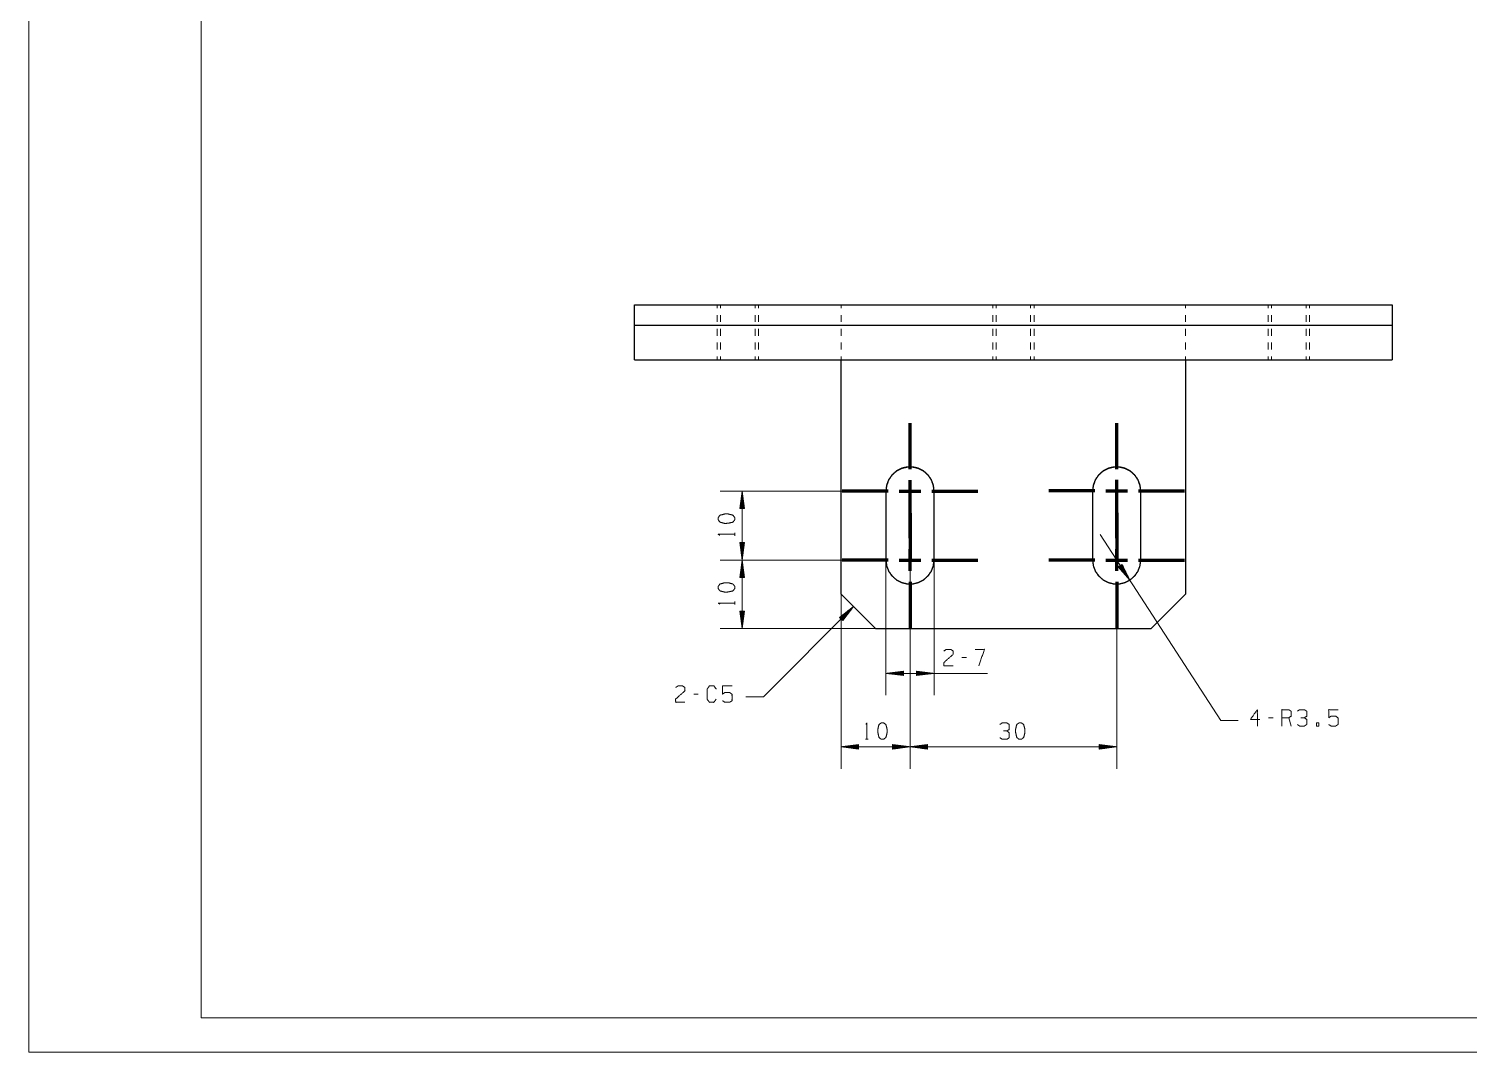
# Model space of a CAD drawing. Header units: millimetres. Extents: x 0 to 420, y 0 to 297.
# Drawn here: x 0 to 209.1, y 0 to 148.5 of the extents above; entities that cross this region are included whole.
import ezdxf

# ---------------------------------------------------------------- set-up
doc = ezdxf.new("R2010")
doc.units = ezdxf.units.MM
doc.layers.add('1', color=7, linetype='Continuous', true_color=0xffffff)

msp = doc.modelspace()

# ---------------------------------------------------------------- linework, layer by layer
at = {"layer": '1', "color": 132, "linetype": 'Continuous', "lineweight": 18}
for p, q in [((0, 297), (0, 0)), ((25, 292), (25, 5)), ((25, 5), (415, 5)), ((0, 0), (420, 0))]:
    msp.add_line(p, q, dxfattribs=at)
at = {"layer": '1', "color": 30, "linetype": 'Continuous', "lineweight": 25}
for p, q in [((87.92, 105.47), (87.92, 108.47)), ((87.92, 108.47), (197.92, 108.47)), ((197.92, 108.47), (197.92, 105.47)), ((197.92, 105.47), (87.92, 105.47)), ((87.92, 100.47), (87.92, 105.47)), ((197.92, 105.47), (197.92, 100.47)), ((87.92, 100.47), (197.92, 100.47)), ((117.92, 66.47), (117.92, 96.45)), ((167.92, 96.45), (167.92, 66.47)), ((124.42, 81.44), (124.42, 71.44)), ((131.42, 71.44), (131.42, 81.44)), ((154.42, 81.44), (154.42, 71.44)), ((161.42, 71.44), (161.42, 81.44)), ((117.92, 66.47), (122.92, 61.47)), ((162.92, 61.47), (167.92, 66.47)), ((122.92, 61.47), (162.92, 61.47))]:
    msp.add_line(p, q, dxfattribs=at)
at = {"layer": '1', "color": 43, "linetype": 'Continuous', "lineweight": 18}
for p, q in [((99.92, 107.97), (99.92, 108.47)), ((99.92, 105.97), (99.92, 106.97)), ((100.42, 108.47), (100.42, 107.97)), ((100.42, 106.97), (100.42, 105.97)), ((105.42, 107.97), (105.42, 108.47)), ((105.42, 105.97), (105.42, 106.97)), ((105.92, 107.97), (105.92, 108.47)), ((105.92, 105.97), (105.92, 106.97)), ((117.92, 108.47), (117.92, 107.97)), ((117.92, 106.97), (117.92, 105.97)), ((139.92, 107.97), (139.92, 108.47)), ((139.92, 105.97), (139.92, 106.97)), ((140.42, 108.47), (140.42, 107.97)), ((140.42, 106.97), (140.42, 105.97)), ((145.42, 107.97), (145.42, 108.47)), ((145.42, 105.97), (145.42, 106.97)), ((145.92, 107.97), (145.92, 108.47)), ((145.92, 105.97), (145.92, 106.97)), ((167.92, 108.47), (167.92, 107.97)), ((167.92, 106.97), (167.92, 105.97)), ((179.92, 107.97), (179.92, 108.47)), ((179.92, 105.97), (179.92, 106.97)), ((180.42, 108.47), (180.42, 107.97)), ((180.42, 106.97), (180.42, 105.97)), ((185.42, 107.97), (185.42, 108.47)), ((185.42, 105.97), (185.42, 106.97)), ((185.92, 107.97), (185.92, 108.47)), ((185.92, 105.97), (185.92, 106.97)), ((99.92, 103.97), (99.92, 104.97)), ((100.42, 104.97), (100.42, 103.97)), ((105.42, 103.97), (105.42, 104.97)), ((105.92, 103.97), (105.92, 104.97)), ((117.92, 104.97), (117.92, 103.97)), ((139.92, 103.97), (139.92, 104.97)), ((140.42, 104.97), (140.42, 103.97)), ((145.42, 103.97), (145.42, 104.97)), ((145.92, 103.97), (145.92, 104.97)), ((167.92, 104.97), (167.92, 103.97)), ((179.92, 103.97), (179.92, 104.97)), ((180.42, 104.97), (180.42, 103.97)), ((185.42, 103.97), (185.42, 104.97)), ((185.92, 103.97), (185.92, 104.97)), ((99.92, 101.97), (99.92, 102.97)), ((100.42, 102.97), (100.42, 101.97)), ((105.42, 101.97), (105.42, 102.97)), ((105.92, 101.97), (105.92, 102.97)), ((117.92, 102.97), (117.92, 101.97)), ((139.92, 101.97), (139.92, 102.97)), ((140.42, 102.97), (140.42, 101.97)), ((145.42, 101.97), (145.42, 102.97)), ((145.92, 101.97), (145.92, 102.97)), ((167.92, 102.97), (167.92, 101.97)), ((179.92, 101.97), (179.92, 102.97)), ((180.42, 102.97), (180.42, 101.97)), ((185.42, 101.97), (185.42, 102.97)), ((185.92, 101.97), (185.92, 102.97)), ((99.92, 100.47), (99.92, 100.97)), ((100.42, 100.97), (100.42, 100.47)), ((105.42, 100.47), (105.42, 100.97)), ((105.92, 100.47), (105.92, 100.97)), ((117.92, 100.97), (117.92, 100.47)), ((139.92, 100.47), (139.92, 100.97)), ((140.42, 100.97), (140.42, 100.47)), ((145.42, 100.47), (145.42, 100.97)), ((145.92, 100.47), (145.92, 100.97)), ((167.92, 100.97), (167.92, 100.47)), ((179.92, 100.47), (179.92, 100.97)), ((180.42, 100.97), (180.42, 100.47)), ((185.42, 100.47), (185.42, 100.97)), ((185.92, 100.47), (185.92, 100.97)), ((124.42, 71.44), (124.42, 71.43)), ((124.42, 71.42), (124.49, 70.87)), ((124.42, 71.42), (124.42, 71.42)), ((131.36, 70.87), (131.42, 71.42)), ((131.42, 71.44), (131.42, 71.43)), ((131.42, 71.42), (131.42, 71.42)), ((154.42, 71.44), (154.42, 71.43)), ((154.42, 71.42), (154.49, 70.87)), ((154.42, 71.42), (154.42, 71.42)), ((161.36, 70.87), (161.42, 71.42)), ((161.42, 71.44), (161.42, 71.43)), ((161.42, 71.42), (161.42, 71.42))]:
    msp.add_line(p, q, dxfattribs=at)
at = {"layer": '1', "color": 252, "linetype": 'Continuous', "lineweight": 70}
for p, q in [((127.92, 84.59), (127.92, 91.27)), ((157.92, 84.61), (157.92, 91.29)), ((127.92, 79.83), (127.92, 83)), ((157.92, 79.85), (157.92, 83.03)), ((124.75, 81.42), (118.07, 81.42)), ((126.33, 81.42), (129.51, 81.42)), ((127.92, 74.59), (127.92, 81.27)), ((131.1, 81.42), (137.77, 81.42)), ((154.75, 81.44), (148.07, 81.44)), ((156.33, 81.44), (159.51, 81.44)), ((157.92, 74.59), (157.92, 81.27)), ((161.1, 81.44), (167.77, 81.44)), ((127.92, 78.24), (127.92, 71.57)), ((157.92, 78.26), (157.92, 71.59)), ((124.75, 71.42), (118.07, 71.42)), ((126.33, 71.42), (129.51, 71.42)), ((127.92, 69.83), (127.92, 73)), ((131.1, 71.42), (137.77, 71.42)), ((154.75, 71.42), (148.07, 71.42)), ((156.33, 71.42), (159.51, 71.42)), ((157.92, 69.83), (157.92, 73)), ((161.1, 71.42), (167.77, 71.42)), ((127.92, 68.24), (127.92, 61.57)), ((157.92, 68.24), (157.92, 61.57))]:
    msp.add_line(p, q, dxfattribs=at)
at = {"layer": '1', "color": 13, "linetype": 'Continuous', "lineweight": 18}
for p, q in [((118.07, 81.42), (100.38, 81.42)), ((103.56, 81.42), (103.23, 78.88)), ((103.33, 78.88), (103.33, 79.68)), ((103.38, 78.88), (103.38, 80.07)), ((103.43, 78.88), (103.43, 80.45)), ((103.48, 78.88), (103.48, 80.84)), ((103.53, 78.88), (103.53, 81.22)), ((103.89, 78.88), (103.56, 81.42)), ((103.56, 71.42), (103.56, 81.42)), ((103.59, 78.88), (103.59, 81.22)), ((103.64, 78.88), (103.64, 80.84)), ((103.69, 78.88), (103.69, 80.45)), ((103.74, 78.88), (103.74, 80.07)), ((103.79, 78.88), (103.79, 79.68)), ((103.23, 78.88), (103.23, 78.91)), ((103.23, 78.88), (103.23, 78.91)), ((103.23, 78.88), (103.89, 78.88)), ((103.28, 78.88), (103.28, 79.29)), ((103.84, 78.88), (103.84, 79.29)), ((103.89, 78.88), (103.89, 78.91)), ((103.89, 78.88), (103.89, 78.91)), ((103.23, 73.96), (103.23, 73.92)), ((103.23, 73.96), (103.23, 73.92)), ((103.23, 73.96), (103.56, 71.42)), ((103.89, 73.96), (103.23, 73.96)), ((103.28, 73.96), (103.28, 73.54)), ((103.33, 73.96), (103.33, 73.15)), ((103.38, 73.96), (103.38, 72.77)), ((103.43, 73.96), (103.43, 72.38)), ((103.48, 73.96), (103.48, 72)), ((103.53, 73.96), (103.53, 71.61)), ((103.56, 71.42), (103.89, 73.96)), ((103.59, 73.96), (103.59, 71.61)), ((103.64, 73.96), (103.64, 72)), ((103.69, 73.96), (103.69, 72.38)), ((103.74, 73.96), (103.74, 72.77)), ((103.79, 73.96), (103.79, 73.15)), ((103.84, 73.96), (103.84, 73.54)), ((103.89, 73.96), (103.89, 73.92)), ((103.89, 73.96), (103.89, 73.92)), ((173.03, 48.14), (155.51, 75.14)), ((118.07, 71.42), (100.38, 71.42)), ((118.07, 71.42), (100.38, 71.42)), ((103.56, 71.42), (103.23, 68.88)), ((103.53, 68.88), (103.53, 71.22)), ((103.89, 68.88), (103.56, 71.42)), ((103.56, 71.42), (103.56, 61.47)), ((103.59, 68.88), (103.59, 71.22)), ((124.42, 71.44), (124.42, 51.8)), ((127.92, 71.57), (127.92, 41.14)), ((131.42, 71.44), (131.42, 51.8)), ((103.28, 68.88), (103.28, 69.29)), ((103.33, 68.88), (103.33, 69.68)), ((103.38, 68.88), (103.38, 70.07)), ((103.43, 68.88), (103.43, 70.45)), ((103.48, 68.88), (103.48, 70.84)), ((103.64, 68.88), (103.64, 70.84)), ((103.69, 68.88), (103.69, 70.45)), ((103.74, 68.88), (103.74, 70.07)), ((103.79, 68.88), (103.79, 69.68)), ((103.84, 68.88), (103.84, 69.29)), ((158.72, 70.79), (158.16, 70.43)), ((158.16, 70.43), (159.83, 68.48)), ((158.17, 70.43), (158.18, 70.4)), ((158.17, 70.43), (158.18, 70.4)), ((158.21, 70.46), (158.44, 70.11)), ((158.25, 70.49), (158.69, 69.81)), ((158.29, 70.51), (158.94, 69.52)), ((158.34, 70.54), (159.2, 69.22)), ((158.38, 70.57), (159.45, 68.92)), ((158.42, 70.6), (159.7, 68.63)), ((158.47, 70.62), (159.74, 68.66)), ((158.51, 70.65), (159.58, 69.01)), ((158.55, 70.68), (159.41, 69.36)), ((158.59, 70.71), (159.24, 69.71)), ((158.64, 70.74), (159.07, 70.06)), ((158.68, 70.76), (158.91, 70.41)), ((158.72, 70.79), (158.74, 70.76)), ((158.72, 70.79), (158.74, 70.76)), ((159.83, 68.48), (158.72, 70.79)), ((103.23, 68.88), (103.23, 68.91)), ((103.23, 68.88), (103.23, 68.91)), ((103.23, 68.88), (103.89, 68.88)), ((103.89, 68.88), (103.89, 68.91)), ((103.89, 68.88), (103.89, 68.91)), ((117.92, 66.47), (117.92, 41.14)), ((103.23, 64.01), (103.23, 63.97)), ((103.23, 64.01), (103.23, 63.97)), ((103.23, 64.01), (103.56, 61.47)), ((103.89, 64.01), (103.23, 64.01)), ((103.28, 64.01), (103.28, 63.59)), ((103.33, 64.01), (103.33, 63.2)), ((103.38, 64.01), (103.38, 62.82)), ((103.43, 64.01), (103.43, 62.43)), ((103.48, 64.01), (103.48, 62.04)), ((103.53, 64.01), (103.53, 61.66)), ((103.56, 61.47), (103.89, 64.01)), ((103.59, 64.01), (103.59, 61.66)), ((103.64, 64.01), (103.64, 62.04)), ((103.69, 64.01), (103.69, 62.43)), ((103.74, 64.01), (103.74, 62.82)), ((103.79, 64.01), (103.79, 63.2)), ((103.84, 64.01), (103.84, 63.59)), ((103.89, 64.01), (103.89, 63.97)), ((103.89, 64.01), (103.89, 63.97)), ((106.65, 51.58), (119.73, 64.66)), ((119.73, 64.66), (117.69, 63.1)), ((117.69, 63.1), (118.17, 62.63)), ((117.7, 63.1), (117.72, 63.12)), ((117.7, 63.1), (117.72, 63.12)), ((117.73, 63.06), (118.03, 63.36)), ((117.77, 63.03), (118.34, 63.59)), ((117.8, 62.99), (118.65, 63.83)), ((117.84, 62.95), (118.95, 64.07)), ((117.88, 62.92), (119.26, 64.31)), ((117.91, 62.88), (119.57, 64.54)), ((117.95, 62.85), (119.61, 64.51)), ((117.98, 62.81), (119.37, 64.2)), ((118.02, 62.77), (119.13, 63.89)), ((118.06, 62.74), (118.9, 63.58)), ((118.09, 62.7), (118.66, 63.27)), ((118.13, 62.67), (118.42, 62.96)), ((118.17, 62.63), (119.73, 64.66)), ((122.92, 61.47), (100.38, 61.47)), ((118.16, 62.63), (118.19, 62.65)), ((118.16, 62.63), (118.19, 62.65)), ((127.92, 61.57), (127.92, 41.14)), ((157.92, 61.57), (157.92, 41.14)), ((126.96, 55.31), (124.42, 54.97)), ((124.42, 54.97), (126.96, 54.64)), ((124.42, 54.97), (139.18, 54.97)), ((126.96, 55), (124.61, 55)), ((126.96, 54.95), (124.61, 54.95)), ((126.96, 55.05), (125, 55.05)), ((126.96, 54.9), (125, 54.9)), ((126.96, 55.1), (125.39, 55.1)), ((126.96, 54.84), (125.39, 54.84)), ((126.96, 55.15), (125.77, 55.15)), ((126.96, 54.79), (125.77, 54.79)), ((126.96, 55.2), (126.16, 55.2)), ((126.96, 54.74), (126.16, 54.74)), ((126.96, 55.25), (126.54, 55.25)), ((126.96, 54.69), (126.54, 54.69)), ((126.96, 55.3), (126.93, 55.3)), ((126.96, 55.3), (126.93, 55.3)), ((126.96, 54.64), (126.93, 54.64)), ((126.96, 54.64), (126.93, 54.64)), ((126.96, 54.64), (126.96, 55.31)), ((128.88, 55.31), (128.88, 54.64)), ((131.42, 54.97), (128.88, 55.31)), ((128.88, 55.3), (128.91, 55.3)), ((128.88, 55.3), (128.91, 55.3)), ((128.88, 55.25), (129.3, 55.25)), ((128.88, 55.2), (129.68, 55.2)), ((128.88, 55.15), (130.07, 55.15)), ((128.88, 55.1), (130.46, 55.1)), ((128.88, 55.05), (130.84, 55.05)), ((128.88, 55), (131.23, 55)), ((128.88, 54.64), (131.42, 54.97)), ((128.88, 54.95), (131.23, 54.95)), ((128.88, 54.9), (130.84, 54.9)), ((128.88, 54.84), (130.46, 54.84)), ((128.88, 54.79), (130.07, 54.79)), ((128.88, 54.74), (129.68, 54.74)), ((128.88, 54.69), (129.3, 54.69)), ((128.88, 54.64), (128.91, 54.64)), ((128.88, 54.64), (128.91, 54.64)), ((106.65, 51.58), (104.11, 51.58)), ((173.03, 48.14), (175.57, 48.14)), ((120.46, 44.65), (117.92, 44.32)), ((117.92, 44.32), (120.46, 43.98)), ((127.92, 44.32), (117.92, 44.32)), ((120.46, 44.34), (118.11, 44.34)), ((120.46, 44.29), (118.11, 44.29)), ((120.46, 44.39), (118.5, 44.39)), ((120.46, 44.24), (118.5, 44.24)), ((120.46, 44.44), (118.89, 44.44)), ((120.46, 44.19), (118.89, 44.19)), ((120.46, 44.49), (119.27, 44.49)), ((120.46, 44.14), (119.27, 44.14)), ((120.46, 44.55), (119.66, 44.55)), ((120.46, 44.09), (119.66, 44.09)), ((120.46, 44.6), (120.04, 44.6)), ((120.46, 44.04), (120.04, 44.04)), ((120.46, 44.65), (120.43, 44.65)), ((120.46, 44.65), (120.43, 44.65)), ((120.46, 43.99), (120.43, 43.99)), ((120.46, 43.99), (120.43, 43.99)), ((120.46, 43.98), (120.46, 44.65)), ((125.38, 44.65), (125.41, 44.65)), ((125.38, 44.65), (125.41, 44.65)), ((125.38, 44.65), (125.38, 43.98)), ((127.92, 44.32), (125.38, 44.65)), ((125.38, 44.6), (125.8, 44.6)), ((125.38, 44.55), (126.18, 44.55)), ((125.38, 44.49), (126.57, 44.49)), ((125.38, 44.44), (126.96, 44.44)), ((125.38, 44.39), (127.34, 44.39)), ((125.38, 44.34), (127.73, 44.34)), ((125.38, 43.98), (127.92, 44.32)), ((125.38, 44.29), (127.73, 44.29)), ((125.38, 44.24), (127.34, 44.24)), ((125.38, 44.19), (126.96, 44.19)), ((125.38, 44.14), (126.57, 44.14)), ((125.38, 44.09), (126.18, 44.09)), ((125.38, 44.04), (125.8, 44.04)), ((125.38, 43.99), (125.41, 43.99)), ((125.38, 43.99), (125.41, 43.99)), ((130.46, 44.65), (127.92, 44.32)), ((127.92, 44.32), (130.46, 43.98)), ((127.92, 44.32), (157.92, 44.32)), ((130.46, 44.34), (128.11, 44.34)), ((130.46, 44.29), (128.11, 44.29)), ((130.46, 44.39), (128.5, 44.39)), ((130.46, 44.24), (128.5, 44.24)), ((130.46, 44.44), (128.89, 44.44)), ((130.46, 44.19), (128.89, 44.19)), ((130.46, 44.49), (129.27, 44.49)), ((130.46, 44.14), (129.27, 44.14)), ((130.46, 44.55), (129.66, 44.55)), ((130.46, 44.09), (129.66, 44.09)), ((130.46, 44.6), (130.04, 44.6)), ((130.46, 44.04), (130.04, 44.04)), ((130.46, 44.65), (130.43, 44.65)), ((130.46, 44.65), (130.43, 44.65)), ((130.46, 43.99), (130.43, 43.99)), ((130.46, 43.99), (130.43, 43.99)), ((130.46, 43.98), (130.46, 44.65)), ((155.38, 44.65), (155.41, 44.65)), ((155.38, 44.65), (155.41, 44.65)), ((155.38, 44.65), (155.38, 43.98)), ((157.92, 44.32), (155.38, 44.65)), ((155.38, 44.6), (155.8, 44.6)), ((155.38, 44.55), (156.18, 44.55)), ((155.38, 44.49), (156.57, 44.49)), ((155.38, 44.44), (156.96, 44.44)), ((155.38, 44.39), (157.34, 44.39)), ((155.38, 44.34), (157.73, 44.34)), ((155.38, 43.98), (157.92, 44.32)), ((155.38, 44.29), (157.73, 44.29)), ((155.38, 44.24), (157.34, 44.24)), ((155.38, 44.19), (156.96, 44.19)), ((155.38, 44.14), (156.57, 44.14)), ((155.38, 44.09), (156.18, 44.09)), ((155.38, 44.04), (155.8, 44.04)), ((155.38, 43.99), (155.41, 43.99)), ((155.38, 43.99), (155.41, 43.99))]:
    msp.add_line(p, q, dxfattribs=at)
at = {"layer": '1', "color": 95, "linetype": 'Continuous', "lineweight": 18}
for p, q in [((102.47, 74.93), (102.47, 75.36)), ((102.47, 64.96), (102.47, 65.38)), ((136.13, 57.26), (135.46, 57.26)), ((97.19, 51.97), (96.52, 51.97)), ((180.62, 48.53), (179.95, 48.53)), ((183.23, 47.33), (182.89, 48.53)), ((121.44, 45.41), (121.86, 45.41))]:
    msp.add_line(p, q, dxfattribs=at)
at = {"layer": '1', "color": 30, "linetype": 'Continuous', "lineweight": 25}
for points, knots in [([(117.92, 96.45), (117.92, 98.46), (117.92, 99.93), (117.92, 100.47)], [0, 0, 0.499787, 0.865936, 1, 1]), ([(167.92, 100.47), (167.92, 99.93), (167.92, 98.46), (167.92, 96.45)], [0, 0, 0.134064, 0.500213, 1, 1]), ([(131.42, 81.44), (131.32, 82.28), (131.02, 83.06), (130.54, 83.76), (129.91, 84.32), (129.16, 84.71), (128.34, 84.91), (127.5, 84.91), (126.68, 84.71), (125.93, 84.32), (125.3, 83.76), (124.82, 83.06), (124.52, 82.28), (124.42, 81.44)], [0, 0, 0.076923, 0.153846, 0.230769, 0.307692, 0.384615, 0.461538, 0.538462, 0.615385, 0.692308, 0.769231, 0.846154, 0.923077, 1, 1]), ([(131.42, 81.42), (131.32, 82.25), (131.02, 83.04), (130.54, 83.74), (129.91, 84.3), (129.16, 84.69), (128.34, 84.89), (127.5, 84.89), (126.68, 84.69), (125.93, 84.3), (125.3, 83.74), (124.82, 83.04), (124.52, 82.25), (124.42, 81.42)], [0, 0, 0.076922, 0.153846, 0.230768, 0.307692, 0.384615, 0.461538, 0.538461, 0.615385, 0.692308, 0.769231, 0.846154, 0.923077, 1, 1]), ([(161.42, 81.44), (161.32, 82.28), (161.02, 83.06), (160.54, 83.76), (159.91, 84.32), (159.16, 84.71), (158.34, 84.91), (157.5, 84.91), (156.68, 84.71), (155.93, 84.32), (155.3, 83.76), (154.82, 83.06), (154.52, 82.28), (154.42, 81.44)], [0, 0, 0.076923, 0.153846, 0.230769, 0.307692, 0.384616, 0.461539, 0.538461, 0.615385, 0.692308, 0.769231, 0.846154, 0.923077, 1, 1]), ([(161.42, 81.42), (161.32, 82.25), (161.02, 83.04), (160.54, 83.74), (159.91, 84.3), (159.16, 84.69), (158.34, 84.89), (157.5, 84.89), (156.68, 84.69), (155.93, 84.3), (155.3, 83.74), (154.82, 83.04), (154.52, 82.25), (154.42, 81.42)], [0, 0, 0.076923, 0.153846, 0.230769, 0.307693, 0.384615, 0.461539, 0.538462, 0.615385, 0.692308, 0.769231, 0.846154, 0.923077, 1, 1]), ([(124.42, 71.44), (124.52, 70.6), (124.82, 69.81), (125.3, 69.12), (125.93, 68.56), (126.68, 68.17), (127.5, 67.96), (128.34, 67.96), (129.16, 68.17), (129.91, 68.56), (130.54, 69.12), (131.02, 69.81), (131.32, 70.6), (131.42, 71.44)], [0, 0, 0.076923, 0.153846, 0.230769, 0.307692, 0.384615, 0.461538, 0.538462, 0.615385, 0.692308, 0.769231, 0.846154, 0.923077, 1, 1]), ([(154.42, 71.44), (154.52, 70.6), (154.82, 69.81), (155.3, 69.12), (155.93, 68.56), (156.68, 68.17), (157.5, 67.96), (158.34, 67.96), (159.16, 68.17), (159.91, 68.56), (160.54, 69.12), (161.02, 69.81), (161.32, 70.6), (161.42, 71.44)], [0, 0, 0.076923, 0.153846, 0.230769, 0.307692, 0.384615, 0.461539, 0.538461, 0.615385, 0.692308, 0.769231, 0.846154, 0.923077, 1, 1])]:
    msp.add_open_spline(points, degree=1, knots=knots, dxfattribs=at)
at = {"layer": '1', "color": 95, "linetype": 'Continuous', "lineweight": 18}
for points, knots in [([(102.47, 77.58), (102.22, 77.92), (101.52, 78.1), (101.04, 78.1), (100.32, 77.92), (100.09, 77.58), (100.09, 77.25), (100.32, 76.91), (101.04, 76.73), (101.52, 76.75), (102.22, 76.91), (102.47, 77.25), (102.47, 77.58)], [0, 0, 0.067526, 0.183971, 0.260584, 0.380943, 0.446141, 0.500306, 0.565504, 0.685864, 0.762529, 0.87831, 0.945835, 1, 1]), ([(100.29, 75.01), (100.09, 75.15), (102.47, 75.15)], [0, 0, 0.09349, 1, 1]), ([(102.47, 67.61), (102.22, 67.94), (101.52, 68.12), (101.04, 68.12), (100.32, 67.94), (100.09, 67.61), (100.09, 67.27), (100.32, 66.94), (101.04, 66.76), (101.52, 66.78), (102.22, 66.94), (102.47, 67.27), (102.47, 67.61)], [0, 0, 0.067526, 0.183971, 0.260584, 0.380943, 0.446141, 0.500306, 0.565504, 0.685863, 0.762529, 0.878309, 0.945835, 1, 1]), ([(100.29, 65.03), (100.09, 65.17), (102.47, 65.17)], [0, 0, 0.093489, 1, 1]), ([(132.84, 58.21), (133.16, 58.44), (133.85, 58.44), (134.19, 58.21), (134.19, 57.74), (132.83, 56.54), (132.84, 56.06), (134.19, 56.06)], [0, 0, 0.069693, 0.192977, 0.265274, 0.350227, 0.67474, 0.759752, 1, 1]), ([(137.89, 56.06), (138.74, 58.44), (137.4, 58.44)], [0, 0, 0.652471, 1, 1]), ([(93.91, 52.92), (94.23, 53.14), (94.91, 53.14), (95.25, 52.92), (95.25, 52.44), (93.89, 51.24), (93.91, 50.77), (95.25, 50.77)], [0, 0, 0.069691, 0.192978, 0.265274, 0.350227, 0.674741, 0.759753, 1, 1]), ([(99.79, 51.24), (99.45, 50.77), (98.8, 50.77), (98.46, 51.24), (98.46, 52.67), (98.8, 53.14), (99.47, 53.14), (99.8, 52.67)], [0, 0, 0.114568, 0.243366, 0.357934, 0.638582, 0.753151, 0.885431, 1, 1]), ([(100.72, 50.99), (101.05, 50.77), (101.74, 50.77), (102.08, 50.99), (102.08, 51.94), (101.74, 52.19), (101.05, 52.19), (100.72, 51.97), (100.72, 53.14), (102.08, 53.14)], [0, 0, 0.062228, 0.168343, 0.230571, 0.376815, 0.441265, 0.54738, 0.609608, 0.79049, 1, 1]), ([(178.68, 48.28), (177.33, 48.28), (178.34, 49.7), (178.34, 47.33)], [0, 0, 0.245869, 0.565294, 1, 1]), ([(181.89, 47.33), (181.89, 49.7), (182.89, 49.7), (183.23, 49.48), (183.23, 48.75), (182.89, 48.53), (181.89, 48.53)], [0, 0, 0.400951, 0.571036, 0.639278, 0.761674, 0.829915, 1, 1]), ([(185.17, 48.53), (185.51, 48.75), (185.51, 49.48), (185.17, 49.7), (184.48, 49.7), (184.15, 49.48)], [0, 0, 0.153872, 0.42985, 0.583723, 0.846121, 1, 1]), ([(184.16, 47.55), (184.48, 47.33), (185.17, 47.33), (185.51, 47.55), (185.51, 48.28), (185.17, 48.53), (184.66, 48.53)], [0, 0, 0.124124, 0.343692, 0.472448, 0.70338, 0.836733, 1, 1]), ([(188.7, 47.55), (189.04, 47.33), (189.72, 47.33), (190.06, 47.55), (190.06, 48.5), (189.72, 48.75), (189.04, 48.75), (188.7, 48.53), (188.7, 49.7), (190.06, 49.7)], [0, 0, 0.062227, 0.168342, 0.230571, 0.376815, 0.441266, 0.547382, 0.609608, 0.79049, 1, 1]), ([(121.51, 47.58), (121.65, 47.78), (121.65, 45.41)], [0, 0, 0.093488, 1, 1]), ([(124.09, 45.41), (124.42, 45.66), (124.6, 46.36), (124.6, 46.83), (124.42, 47.56), (124.09, 47.78), (123.75, 47.78), (123.42, 47.56), (123.24, 46.83), (123.26, 46.36), (123.42, 45.66), (123.75, 45.41), (124.09, 45.41)], [0, 0, 0.067526, 0.183972, 0.260584, 0.380944, 0.446142, 0.500306, 0.565504, 0.685863, 0.762528, 0.87831, 0.945835, 1, 1]), ([(141.99, 46.61), (142.32, 46.83), (142.32, 47.56), (141.99, 47.78), (141.3, 47.78), (140.96, 47.56)], [0, 0, 0.153875, 0.429852, 0.583726, 0.846126, 1, 1]), ([(140.98, 45.63), (141.3, 45.41), (141.99, 45.41), (142.32, 45.63), (142.32, 46.36), (141.99, 46.61), (141.48, 46.61)], [0, 0, 0.12412, 0.343689, 0.472447, 0.703378, 0.836731, 1, 1]), ([(144.09, 45.41), (144.42, 45.66), (144.6, 46.36), (144.6, 46.83), (144.42, 47.56), (144.09, 47.78), (143.75, 47.78), (143.42, 47.56), (143.24, 46.83), (143.26, 46.36), (143.42, 45.66), (143.75, 45.41), (144.09, 45.41)], [0, 0, 0.067526, 0.183972, 0.260584, 0.380944, 0.446142, 0.500306, 0.565504, 0.685863, 0.762528, 0.87831, 0.945835, 1, 1]), ([(186.94, 47.33), (187.27, 47.33), (187.27, 47.8), (186.94, 47.8), (186.94, 47.33)], [0, 0, 0.207085, 0.5, 0.707085, 1, 1])]:
    msp.add_open_spline(points, degree=1, knots=knots, dxfattribs=at)
at = {"layer": '1', "color": 43, "linetype": 'Continuous', "lineweight": 18}
for points, knots in [([(124.81, 69.83), (124.82, 69.79), (125.3, 69.1), (125.46, 68.96)], [0, 0, 0.038462, 0.807689, 1, 1]), ([(130.38, 68.96), (130.54, 69.1), (131.02, 69.79), (131.04, 69.83)], [0, 0, 0.192312, 0.961541, 1, 1]), ([(154.81, 69.83), (154.82, 69.79), (155.3, 69.1), (155.46, 68.96)], [0, 0, 0.038459, 0.807691, 1, 1]), ([(160.38, 68.96), (160.54, 69.1), (161.02, 69.79), (161.04, 69.83)], [0, 0, 0.192309, 0.961541, 1, 1]), ([(126.34, 68.32), (126.68, 68.14), (127.38, 67.97)], [0, 0, 0.34615, 1, 1]), ([(128.47, 67.97), (129.16, 68.14), (129.5, 68.32)], [0, 0, 0.653847, 1, 1]), ([(156.34, 68.32), (156.68, 68.14), (157.38, 67.97)], [0, 0, 0.346153, 1, 1]), ([(158.47, 67.97), (159.16, 68.14), (159.5, 68.32)], [0, 0, 0.653847, 1, 1])]:
    msp.add_open_spline(points, degree=1, knots=knots, dxfattribs=at)

doc.saveas('drawing.dxf')
